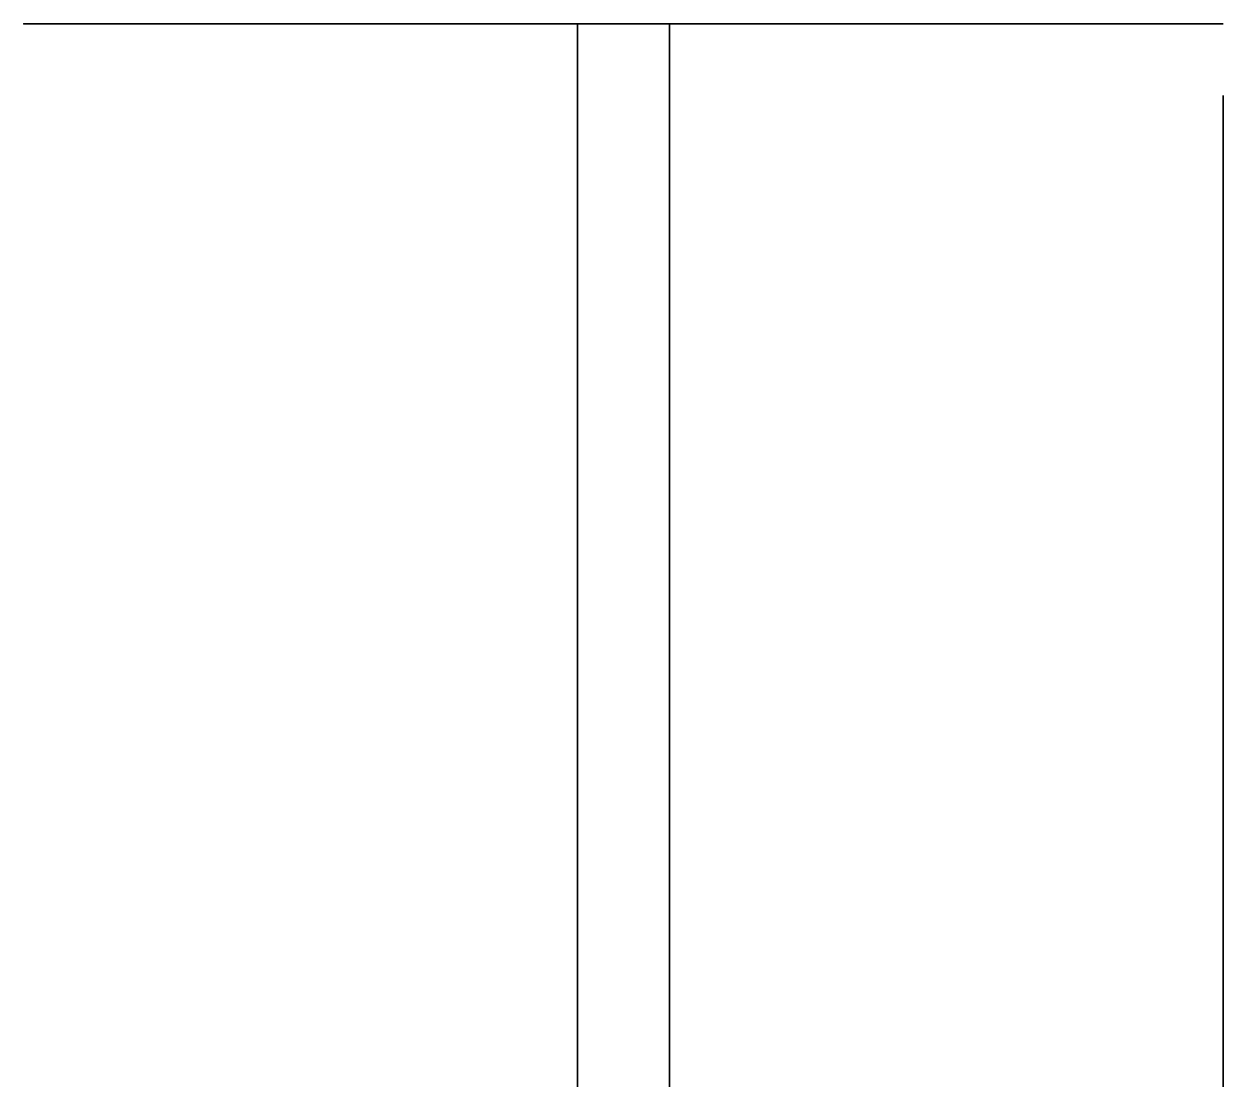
# Model space of a CAD drawing. Header units: centimetres. Extents: x 0 to 8.3, y 0 to 25.3.
# Drawn here: x 0 to 5.03, y 4.42 to 8.84 of the extents above; entities that cross this region are included whole.
import ezdxf

# ---------------------------------------------------------------- set-up
doc = ezdxf.new("R2010")
doc.units = ezdxf.units.CM
doc.header["$MEASUREMENT"] = 0
for name, color, linetype in [('Renfort Eagle Designed By TechnooLoggie v11_Sketch11', 7, 'Continuous'), ('Renfort Eagle Designed By TechnooLoggie v11_Sketch12', 7, 'Continuous'), ('Renfort Eagle Designed By TechnooLoggie v11_Sketch13', 7, 'Continuous'), ('Renfort Eagle Designed By TechnooLoggie v11_Sketch14', 7, 'Continuous'), ('Renfort Eagle Designed By TechnooLoggie v11_Sketch3', 7, 'Continuous'), ('Renfort Eagle Designed By TechnooLoggie v11_Sketch7', 7, 'Continuous'), ('Renfort Eagle Designed By TechnooLoggie v11_Sketch8', 7, 'Continuous')]:
    doc.layers.add(name, color=color, linetype=linetype)

msp = doc.modelspace()

# ---------------------------------------------------------------- linework, layer by layer
at = {"layer": 'Renfort Eagle Designed By TechnooLoggie v11_Sketch11'}
for p, q in [((2.32, 8.844, 5.6719), (2.32, 0, 5.6719)), ((2.32, 8.844, 4.882), (2.32, 8.844, 5.6719)), ((2.32, 8.844, 4.882), (2.32, 8.844, 5.6719)), ((2.32, 0, 4.882), (2.32, 8.844, 4.882)), ((2.32, 8.724, 4.7608), (2.32, 5.645, 4.7608)), ((2.32, 8.544, 5.9729), (2.32, 0.3, 5.9729)), ((2.32, 5.645, 4.4062), (2.32, 5.645, 4.7608)), ((2.32, 3.245, 4.4062), (2.32, 5.645, 4.4062))]:
    msp.add_line(p, q, dxfattribs=at)
for points, knots in [([(2.32, 8.844, 4.882), (2.32, 8.824, 4.8618), (2.32, 8.804, 4.8416), (2.32, 8.774, 4.8113), (2.32, 8.764, 4.8012), (2.32, 8.749, 4.786), (2.32, 8.744, 4.781), (2.32, 8.734, 4.7709), (2.32, 8.729, 4.7658), (2.32, 8.724, 4.7608)], [0, 0, 0, 0, 0.0852719, 0.0852719, 0.1279101, 0.1279101, 0.1492284, 0.1492284, 0.170548, 0.170548, 0.170548, 0.170548]), ([(2.32, 8.544, 5.9729), (2.32, 8.581, 5.9729), (2.32, 8.6245, 5.9642), (2.32, 8.6929, 5.9358), (2.32, 8.7298, 5.9111), (2.32, 8.7822, 5.8586), (2.32, 8.8069, 5.8216), (2.32, 8.8353, 5.7529), (2.32, 8.844, 5.7091), (2.32, 8.844, 5.6719)], [1.7804852, 1.7804852, 1.7804852, 1.7804852, 1.8914472, 1.8914472, 2.0025725, 2.0025725, 2.1139229, 2.1139229, 2.2255116, 2.2255116, 2.2255116, 2.2255116])]:
    msp.add_open_spline(points, degree=3, knots=knots, dxfattribs=at)
at = {"layer": 'Renfort Eagle Designed By TechnooLoggie v11_Sketch12'}
for p, q in [((2.706, 0, 4.8826), (2.706, 8.844, 4.8826)), ((2.706, 8.844, 4.8826), (2.706, 8.844, 5.6719)), ((2.706, 8.844, 5.6719), (2.706, 8.844, 4.8826)), ((2.706, 8.844, 5.6719), (2.706, 0, 5.6719)), ((2.706, 5.645, 4.7614), (2.706, 8.724, 4.7614)), ((2.706, 0.3, 5.9729), (2.706, 8.544, 5.9729)), ((2.706, 5.645, 4.4068), (2.706, 3.245, 4.4068)), ((2.706, 5.645, 4.7614), (2.706, 5.645, 4.4068))]:
    msp.add_line(p, q, dxfattribs=at)
for points, knots in [([(2.706, 8.724, 4.7614), (2.706, 8.744, 4.7816), (2.706, 8.764, 4.8018), (2.706, 8.804, 4.8422), (2.706, 8.824, 4.8624), (2.706, 8.844, 4.8826)], [0, 0, 0, 0, 0.0852484, 0.0852484, 0.1704983, 0.1704983, 0.1704983, 0.1704983]), ([(2.706, 8.844, 5.6719), (2.706, 8.844, 5.7091), (2.706, 8.8353, 5.7529), (2.706, 8.8069, 5.8216), (2.706, 8.7822, 5.8586), (2.706, 8.7298, 5.9111), (2.706, 8.6929, 5.9358), (2.706, 8.6245, 5.9642), (2.706, 8.581, 5.9729), (2.706, 8.544, 5.9729)], [1.3354588, 1.3354588, 1.3354588, 1.3354588, 1.4470475, 1.4470475, 1.5583979, 1.5583979, 1.6695232, 1.6695232, 1.7804852, 1.7804852, 1.7804852, 1.7804852])]:
    msp.add_open_spline(points, degree=3, knots=knots, dxfattribs=at)
at = {"layer": 'Renfort Eagle Designed By TechnooLoggie v11_Sketch13'}
for p, q in [((2.32, 8.844, 4.882), (2.32, 8.844, 5.6719)), ((2.32, 8.844, 5.6719), (2.32, 0, 5.6719)), ((2.32, 8.724, 4.7608), (2.32, 5.645, 4.7608)), ((2.32, 7.898, 5.2983), (2.32, 0.3, 5.2983)), ((2.32, 5.645, 4.4062), (2.32, 5.645, 4.7608)), ((2.32, 3.245, 4.4062), (2.32, 5.645, 4.4062))]:
    msp.add_line(p, q, dxfattribs=at)
at = {"layer": 'Renfort Eagle Designed By TechnooLoggie v11_Sketch13', "extrusion": (1, 0, 0)}
for centre, radius in [((7.898, 5.2983, 2.32), 0.5445), ((7.898, 5.2983, 2.32), 0.2875), ((6.362, 5.2983, 2.32), 0.5445), ((6.362, 5.2983, 2.32), 0.2875)]:
    msp.add_circle(centre, radius, dxfattribs=at)
at = {"layer": 'Renfort Eagle Designed By TechnooLoggie v11_Sketch13'}
msp.add_open_spline([(2.32, 8.844, 4.882), (2.32, 8.824, 4.8618), (2.32, 8.804, 4.8416), (2.32, 8.774, 4.8113), (2.32, 8.764, 4.8012), (2.32, 8.749, 4.786), (2.32, 8.744, 4.781), (2.32, 8.734, 4.7709), (2.32, 8.729, 4.7658), (2.32, 8.724, 4.7608)], degree=3, knots=[0, 0, 0, 0, 0.0852719, 0.0852719, 0.1279101, 0.1279101, 0.1492284, 0.1492284, 0.170548, 0.170548, 0.170548, 0.170548], dxfattribs=at)
at = {"layer": 'Renfort Eagle Designed By TechnooLoggie v11_Sketch14'}
for p, q in [((5.026, 8.544, 3.8691), (5.026, 0.3, 3.8691)), ((5.026, 0.3, 2.1255), (5.026, 8.544, 2.1255)), ((5.026, 8.544, 2.1255), (5.026, 8.544, 3.8691))]:
    msp.add_line(p, q, dxfattribs=at)
at = {"layer": 'Renfort Eagle Designed By TechnooLoggie v11_Sketch14', "extrusion": (1, 0, 0)}
for centre in [(7.898, 5.2983, 5.026), (6.362, 5.2983, 5.026)]:
    msp.add_circle(centre, 0.5445, dxfattribs=at)
at = {"layer": 'Renfort Eagle Designed By TechnooLoggie v11_Sketch14'}
for p in [(5.026, 7.898, 5.2983), (5.026, 6.362, 5.2983)]:
    msp.add_point(p, dxfattribs=at)
at = {"layer": 'Renfort Eagle Designed By TechnooLoggie v11_Sketch3'}
for p, q in [((0, 8.844, 2.9973), (5.026, 8.844, 2.9973)), ((0, 8.844, 2.1255), (0, 8.844, 3.8691)), ((2.513, 8.844, 5.9802), (2.513, 8.844, 5.0907)), ((2.513, 8.844), (2.513, 8.844, 0.864)), ((2.513, 8.844), (2.513, 8.844, 5.9802)), ((5.026, 8.844, 3.8691), (5.026, 8.844, 2.1255))]:
    msp.add_line(p, q, dxfattribs=at)
at = {"layer": 'Renfort Eagle Designed By TechnooLoggie v11_Sketch3', "extrusion": (0, 1, 0)}
for centre, radius, start, end in [((-2.513, 3.429, 8.844), 2.5512, 9.9337, 170.0663), ((-2.513, 2.5483, 8.844), 2.5483, 189.5508, 350.4492)]:
    msp.add_arc(centre, radius, start, end, dxfattribs=at)
at = {"layer": 'Renfort Eagle Designed By TechnooLoggie v11_Sketch3'}
msp.add_point((0, 8.844), dxfattribs=at)
at = {"layer": 'Renfort Eagle Designed By TechnooLoggie v11_Sketch7'}
for p, q in [((0, 8.844, 2.9973), (0.866, 8.844, 2.9973)), ((0, 8.844, 2.9973), (5.026, 8.844, 2.9973)), ((0, 8.844, 2.1255), (0, 8.844, 3.8691)), ((2.513, 8.844), (2.513, 8.844, 5.9802)), ((2.513, 8.844, 5.9802), (2.513, 8.844, 4.7746)), ((5.026, 8.844, 2.9973), (4.1606, 8.844, 2.9973)), ((5.026, 8.844, 3.8691), (5.026, 8.844, 2.1255))]:
    msp.add_line(p, q, dxfattribs=at)
at = {"layer": 'Renfort Eagle Designed By TechnooLoggie v11_Sketch7', "extrusion": (-2.70617e-16, 1, 8.50158e-25)}
for centre, radius, start, end in [((-2.513, 3.429, 8.844), 2.5512, 9.9337, 170.0663), ((-2.513, 2.5483, 8.844), 2.5483, 189.5508, 350.4492)]:
    msp.add_arc(centre, radius, start, end, dxfattribs=at)
at = {"layer": 'Renfort Eagle Designed By TechnooLoggie v11_Sketch7'}
for points, knots in [([(2.513, 8.844, 0.864), (2.1606, 8.844, 0.864), (1.8091, 8.844, 1.0013), (1.5258, 8.844, 1.2502), (1.2391, 8.844, 1.5021), (1.0242, 8.844, 1.8672), (0.9242, 8.844, 2.2732), (0.8227, 8.844, 2.6856), (0.8404, 8.844, 3.1378), (0.9739, 8.844, 3.5372), (1.1046, 8.844, 3.9286), (1.3454, 8.844, 4.2671), (1.6485, 8.844, 4.4866), (1.9498, 8.844, 4.7048), (2.3108, 8.844, 4.8044), (2.6622, 8.844, 4.7668), (3.0131, 8.844, 4.7292), (3.353, 8.844, 4.5549), (3.6162, 8.844, 4.2767), (3.8872, 8.844, 3.9902), (4.075, 8.844, 3.595), (4.1406, 8.844, 3.1718), (4.2059, 8.844, 2.7508), (4.1499, 8.844, 2.3047), (3.9841, 8.844, 1.9243), (3.8214, 8.844, 1.5509), (3.5541, 8.844, 1.2429), (3.235, 8.844, 1.06), (3.0108, 8.844, 0.9315), (2.762, 8.844, 0.864), (2.513, 8.844, 0.864)], [-3.141593, -3.141593, -3.141593, -3.141593, -2.501364, -2.501364, -2.501364, -1.853439, -1.853439, -1.853439, -1.19546, -1.19546, -1.19546, -0.550651, -0.550651, -0.550651, 0.090479, 0.090479, 0.090479, 0.730741, 0.730741, 0.730741, 1.389866, 1.389866, 1.389866, 2.045593, 2.045593, 2.045593, 2.68924, 2.68924, 2.68924, 3.141593, 3.141593, 3.141593, 3.141593]), ([(2.513, 8.844, 0.864), (2.3323, 8.844, 0.864), (2.1577, 8.844, 0.8992), (1.8632, 8.844, 1.015), (1.6661, 8.844, 1.1112), (1.4645, 8.844, 1.3068), (1.3386, 8.844, 1.4291), (1.2312, 8.844, 1.5708), (1.0528, 8.844, 1.8818), (0.9827, 8.844, 2.0532), (0.8529, 8.844, 2.5373), (0.8425, 8.844, 2.8462), (0.9148, 8.844, 3.3941), (0.9978, 8.844, 3.6549), (1.2397, 8.844, 4.088), (1.3812, 8.844, 4.2662), (1.7492, 8.844, 4.578), (1.9359, 8.844, 4.6578), (2.233, 8.844, 4.7569), (2.4122, 8.844, 4.7823), (2.8306, 8.844, 4.7594), (3.0185, 8.844, 4.6868), (3.3052, 8.844, 4.5481), (3.4879, 8.844, 4.4229), (3.8293, 8.844, 4.0375), (3.9611, 8.844, 3.8006), (4.1511, 8.844, 3.2474), (4.1802, 8.844, 2.9466), (4.1458, 8.844, 2.4198), (4.0874, 8.844, 2.1493), (3.8702, 8.844, 1.6745), (3.733, 8.844, 1.4748), (3.4486, 8.844, 1.1978), (3.2873, 8.844, 1.0698), (2.902, 8.844, 0.9075), (2.7233, 8.844, 0.8681), (2.5322, 8.844, 0.8641), (2.5226, 8.844, 0.864), (2.513, 8.844, 0.864)], [-1.948242, -1.948242, -1.948242, -1.948242, -0.842727, -0.842727, 0, 0, 0, 0.526365, 0.526365, 1.074042, 1.074042, 2.025754, 2.025754, 2.952379, 2.952379, 3.711075, 3.711075, 4.594626, 4.594626, 5.782172, 5.782172, 7.3657, 7.3657, 9.566081, 9.566081, 11.865571, 11.865571, 14.655379, 14.655379, 17.211488, 17.211488, 19.34937, 19.34937, 20.790611, 20.790611, 21.896826, 21.896826, 21.955647, 21.955647, 21.955647, 21.955647]), ([(2.513, 8.844, 0.864), (2.3323, 8.844, 0.864), (2.1577, 8.844, 0.8992), (1.8632, 8.844, 1.015), (1.6661, 8.844, 1.1112), (1.4645, 8.844, 1.3068), (1.3386, 8.844, 1.4291), (1.2312, 8.844, 1.5708), (1.0528, 8.844, 1.8818), (0.9827, 8.844, 2.0532), (0.8529, 8.844, 2.5373), (0.8425, 8.844, 2.8462), (0.9148, 8.844, 3.3941), (0.9978, 8.844, 3.6549), (1.2397, 8.844, 4.088), (1.3812, 8.844, 4.2662), (1.7492, 8.844, 4.578), (1.9359, 8.844, 4.6578), (2.233, 8.844, 4.7569), (2.4122, 8.844, 4.7823), (2.8306, 8.844, 4.7594), (3.0185, 8.844, 4.6868), (3.3052, 8.844, 4.5481), (3.4879, 8.844, 4.4229), (3.8293, 8.844, 4.0375), (3.9611, 8.844, 3.8006), (4.1511, 8.844, 3.2474), (4.1802, 8.844, 2.9466), (4.1458, 8.844, 2.4198), (4.0874, 8.844, 2.1493), (3.8702, 8.844, 1.6745), (3.733, 8.844, 1.4748), (3.4486, 8.844, 1.1978), (3.2873, 8.844, 1.0698), (2.902, 8.844, 0.9075), (2.7233, 8.844, 0.8681), (2.5322, 8.844, 0.8641), (2.5226, 8.844, 0.864), (2.513, 8.844, 0.864)], [-1.948242, -1.948242, -1.948242, -1.948242, -0.842727, -0.842727, 0, 0, 0, 0.526365, 0.526365, 1.074042, 1.074042, 2.025754, 2.025754, 2.952379, 2.952379, 3.711075, 3.711075, 4.594626, 4.594626, 5.782172, 5.782172, 7.3657, 7.3657, 9.566081, 9.566081, 11.865571, 11.865571, 14.655379, 14.655379, 17.211488, 17.211488, 19.34937, 19.34937, 20.790611, 20.790611, 21.896826, 21.896826, 21.955647, 21.955647, 21.955647, 21.955647]), ([(2.513, 8.844, 0.864), (2.3323, 8.844, 0.864), (2.1577, 8.844, 0.8992), (1.8632, 8.844, 1.015), (1.6661, 8.844, 1.1112), (1.4645, 8.844, 1.3068), (1.3386, 8.844, 1.4291), (1.2312, 8.844, 1.5708), (1.0528, 8.844, 1.8818), (0.9827, 8.844, 2.0532), (0.8529, 8.844, 2.5373), (0.8425, 8.844, 2.8462), (0.9148, 8.844, 3.3941), (0.9978, 8.844, 3.6549), (1.2397, 8.844, 4.088), (1.3812, 8.844, 4.2662), (1.7492, 8.844, 4.578), (1.9359, 8.844, 4.6578), (2.233, 8.844, 4.7569), (2.4122, 8.844, 4.7823), (2.8306, 8.844, 4.7594), (3.0185, 8.844, 4.6868), (3.3052, 8.844, 4.5481), (3.4879, 8.844, 4.4229), (3.8293, 8.844, 4.0375), (3.9611, 8.844, 3.8006), (4.1511, 8.844, 3.2474), (4.1802, 8.844, 2.9466), (4.1458, 8.844, 2.4198), (4.0874, 8.844, 2.1493), (3.8702, 8.844, 1.6745), (3.733, 8.844, 1.4748), (3.4486, 8.844, 1.1978), (3.2873, 8.844, 1.0698), (2.902, 8.844, 0.9075), (2.7233, 8.844, 0.8681), (2.5322, 8.844, 0.8641), (2.5226, 8.844, 0.864), (2.513, 8.844, 0.864)], [-1.948242, -1.948242, -1.948242, -1.948242, -0.842727, -0.842727, 0, 0, 0, 0.526365, 0.526365, 1.074042, 1.074042, 2.025754, 2.025754, 2.952379, 2.952379, 3.711075, 3.711075, 4.594626, 4.594626, 5.782172, 5.782172, 7.3657, 7.3657, 9.566081, 9.566081, 11.865571, 11.865571, 14.655379, 14.655379, 17.211488, 17.211488, 19.34937, 19.34937, 20.790611, 20.790611, 21.896826, 21.896826, 21.955647, 21.955647, 21.955647, 21.955647]), ([(2.513, 8.844, 1.144), (2.6434, 8.844, 1.144), (2.7851, 8.844, 1.1669), (3.1122, 8.844, 1.2946), (3.2558, 8.844, 1.4019), (3.4852, 8.844, 1.623), (3.6214, 8.844, 1.792), (3.8269, 8.844, 2.2666), (3.8816, 8.844, 2.5233), (3.8872, 8.844, 2.7786), (3.8907, 8.844, 2.942), (3.8746, 8.844, 3.1048), (3.7994, 8.844, 3.427), (3.744, 8.844, 3.5803), (3.5479, 8.844, 3.9543), (3.4071, 8.844, 4.0983), (3.1893, 8.844, 4.2867), (3.0531, 8.844, 4.3706), (2.7534, 8.844, 4.4801), (2.6055, 8.844, 4.4989), (2.3152, 8.844, 4.4872), (2.1643, 8.844, 4.4497), (1.907, 8.844, 4.3297), (1.7537, 8.844, 4.2377), (1.4523, 8.844, 3.9074), (1.3315, 8.844, 3.7078), (1.1535, 8.844, 3.2082), (1.1293, 8.844, 2.9331), (1.1575, 8.844, 2.4344), (1.2231, 8.844, 2.1965), (1.4011, 8.844, 1.8179), (1.5119, 8.844, 1.6532), (1.7676, 8.844, 1.401), (1.9062, 8.844, 1.3043), (2.1936, 8.844, 1.1816), (2.3363, 8.844, 1.1484), (2.4928, 8.844, 1.1441), (2.5029, 8.844, 1.144), (2.513, 8.844, 1.144)], [-2.894053, -2.894053, -2.894053, -2.894053, -2.310236, -2.310236, -1.579028, -1.579028, -0.766097, -0.766097, 0, 0, 0, 0.490313, 0.490313, 0.946099, 0.946099, 1.682505, 1.682505, 2.563193, 2.563193, 3.454036, 3.454036, 4.457465, 4.457465, 5.276509, 5.276509, 6.040124, 6.040124, 6.967478, 6.967478, 8.0352, 8.0352, 8.944259, 8.944259, 9.715729, 9.715729, 10.380846, 10.380846, 10.426225, 10.426225, 10.426225, 10.426225]), ([(2.513, 8.844, 1.144), (2.6434, 8.844, 1.144), (2.7851, 8.844, 1.1669), (3.1122, 8.844, 1.2946), (3.2558, 8.844, 1.4019), (3.4852, 8.844, 1.623), (3.6214, 8.844, 1.792), (3.8269, 8.844, 2.2666), (3.8816, 8.844, 2.5233), (3.8872, 8.844, 2.7786), (3.8907, 8.844, 2.942), (3.8746, 8.844, 3.1048), (3.7994, 8.844, 3.427), (3.744, 8.844, 3.5803), (3.5479, 8.844, 3.9543), (3.4071, 8.844, 4.0983), (3.1893, 8.844, 4.2867), (3.0531, 8.844, 4.3706), (2.7534, 8.844, 4.4801), (2.6055, 8.844, 4.4989), (2.3152, 8.844, 4.4872), (2.1643, 8.844, 4.4497), (1.907, 8.844, 4.3297), (1.7537, 8.844, 4.2377), (1.4523, 8.844, 3.9074), (1.3315, 8.844, 3.7078), (1.1535, 8.844, 3.2082), (1.1293, 8.844, 2.9331), (1.1575, 8.844, 2.4344), (1.2231, 8.844, 2.1965), (1.4011, 8.844, 1.8179), (1.5119, 8.844, 1.6532), (1.7676, 8.844, 1.401), (1.9062, 8.844, 1.3043), (2.1936, 8.844, 1.1816), (2.3363, 8.844, 1.1484), (2.4928, 8.844, 1.1441), (2.5029, 8.844, 1.144), (2.513, 8.844, 1.144)], [-2.894053, -2.894053, -2.894053, -2.894053, -2.310236, -2.310236, -1.579028, -1.579028, -0.766097, -0.766097, 0, 0, 0, 0.490313, 0.490313, 0.946099, 0.946099, 1.682505, 1.682505, 2.563193, 2.563193, 3.454036, 3.454036, 4.457465, 4.457465, 5.276509, 5.276509, 6.040124, 6.040124, 6.967478, 6.967478, 8.0352, 8.0352, 8.944259, 8.944259, 9.715729, 9.715729, 10.380846, 10.380846, 10.426225, 10.426225, 10.426225, 10.426225]), ([(2.513, 8.844, 1.214), (2.2516, 8.844, 1.214), (1.9802, 8.844, 1.3169), (1.7568, 8.844, 1.5132), (1.5309, 8.844, 1.7117), (1.3478, 8.844, 2.0166), (1.264, 8.844, 2.3569), (1.179, 8.844, 2.7024), (1.1946, 8.844, 3.0933), (1.3058, 8.844, 3.4263), (1.4149, 8.844, 3.7528), (1.6178, 8.844, 4.0322), (1.8538, 8.844, 4.2031), (2.0885, 8.844, 4.3731), (2.3637, 8.844, 4.4467), (2.6249, 8.844, 4.4188), (2.8857, 8.844, 4.3909), (3.1519, 8.844, 4.2582), (3.3619, 8.844, 4.0362), (3.5779, 8.844, 3.8078), (3.7395, 8.844, 3.474), (3.7947, 8.844, 3.1181), (3.8496, 8.844, 2.7641), (3.8005, 8.844, 2.3791), (3.6632, 8.844, 2.0641), (3.5285, 8.844, 1.7548), (3.3061, 8.844, 1.5042), (3.061, 8.844, 1.3637), (2.8878, 8.844, 1.2644), (2.6987, 8.844, 1.214), (2.513, 8.844, 1.214)], [-3.141593, -3.141593, -3.141593, -3.141593, -2.501364, -2.501364, -2.501364, -1.853439, -1.853439, -1.853439, -1.19546, -1.19546, -1.19546, -0.550651, -0.550651, -0.550651, 0.090479, 0.090479, 0.090479, 0.730741, 0.730741, 0.730741, 1.389866, 1.389866, 1.389866, 2.045593, 2.045593, 2.045593, 2.68924, 2.68924, 2.68924, 3.141593, 3.141593, 3.141593, 3.141593])]:
    msp.add_open_spline(points, degree=3, knots=knots, dxfattribs=at)
msp.add_point((0, 8.844, 0), dxfattribs=at)
at = {"layer": 'Renfort Eagle Designed By TechnooLoggie v11_Sketch8'}
for p, q in [((0, 8.844, 2.1255), (0, 8.844, 3.8691)), ((0, 8.844, 2.9973), (5.026, 8.844, 2.9973)), ((2.32, 8.844, 6.0267), (2.32, 8.844, 2.9973)), ((2.706, 8.844, 6.0267), (2.32, 8.844, 6.0267)), ((2.32, 8.844, 2.9973), (2.706, 8.844, 2.9973)), ((2.513, 8.844, 2.9973), (2.32, 8.844, 2.9973)), ((2.513, 8.844, 2.9973), (2.706, 8.844, 2.9973)), ((2.706, 8.844, 2.9973), (2.706, 8.844, 6.0267)), ((5.026, 8.844, 3.8691), (5.026, 8.844, 2.1255))]:
    msp.add_line(p, q, dxfattribs=at)
at = {"layer": 'Renfort Eagle Designed By TechnooLoggie v11_Sketch8', "extrusion": (0, 1, 0)}
for centre, radius, start, end in [((-2.513, 3.429, 8.844), 2.5512, 9.9337, 170.0663), ((-2.513, 2.5483, 8.844), 2.5483, 189.5508, 350.4492)]:
    msp.add_arc(centre, radius, start, end, dxfattribs=at)
at = {"layer": 'Renfort Eagle Designed By TechnooLoggie v11_Sketch8'}
msp.add_open_spline([(2.513, 8.844, 0.864), (2.5226, 8.844, 0.864), (2.5322, 8.844, 0.8641), (2.7233, 8.844, 0.8681), (2.902, 8.844, 0.9075), (3.2873, 8.844, 1.0698), (3.4486, 8.844, 1.1978), (3.733, 8.844, 1.4748), (3.8702, 8.844, 1.6745), (4.0874, 8.844, 2.1493), (4.1458, 8.844, 2.4198), (4.1802, 8.844, 2.9466), (4.1511, 8.844, 3.2474), (3.9611, 8.844, 3.8006), (3.8293, 8.844, 4.0375), (3.4879, 8.844, 4.4229), (3.3052, 8.844, 4.5481), (3.0185, 8.844, 4.6868), (2.8306, 8.844, 4.7594), (2.4122, 8.844, 4.7823), (2.233, 8.844, 4.7569), (1.9359, 8.844, 4.6578), (1.7492, 8.844, 4.578), (1.3812, 8.844, 4.2662), (1.2397, 8.844, 4.088), (0.9978, 8.844, 3.6549), (0.9148, 8.844, 3.3941), (0.8425, 8.844, 2.8462), (0.8529, 8.844, 2.5373), (0.9827, 8.844, 2.0532), (1.0528, 8.844, 1.8818), (1.2312, 8.844, 1.5708), (1.3386, 8.844, 1.4291), (1.4645, 8.844, 1.3068), (1.6661, 8.844, 1.1112), (1.8632, 8.844, 1.015), (2.1577, 8.844, 0.8992), (2.3323, 8.844, 0.864), (2.513, 8.844, 0.864)], degree=3, knots=[-21.955647, -21.955647, -21.955647, -21.955647, -21.896826, -21.896826, -20.790611, -20.790611, -19.34937, -19.34937, -17.211488, -17.211488, -14.655379, -14.655379, -11.865571, -11.865571, -9.566081, -9.566081, -7.3657, -7.3657, -5.782172, -5.782172, -4.594626, -4.594626, -3.711075, -3.711075, -2.952379, -2.952379, -2.025754, -2.025754, -1.074042, -1.074042, -0.526365, -0.526365, 0, 0, 0, 0.842727, 0.842727, 1.948242, 1.948242, 1.948242, 1.948242], dxfattribs=at)
msp.add_point((0, 8.844), dxfattribs=at)

doc.saveas('drawing.dxf')
